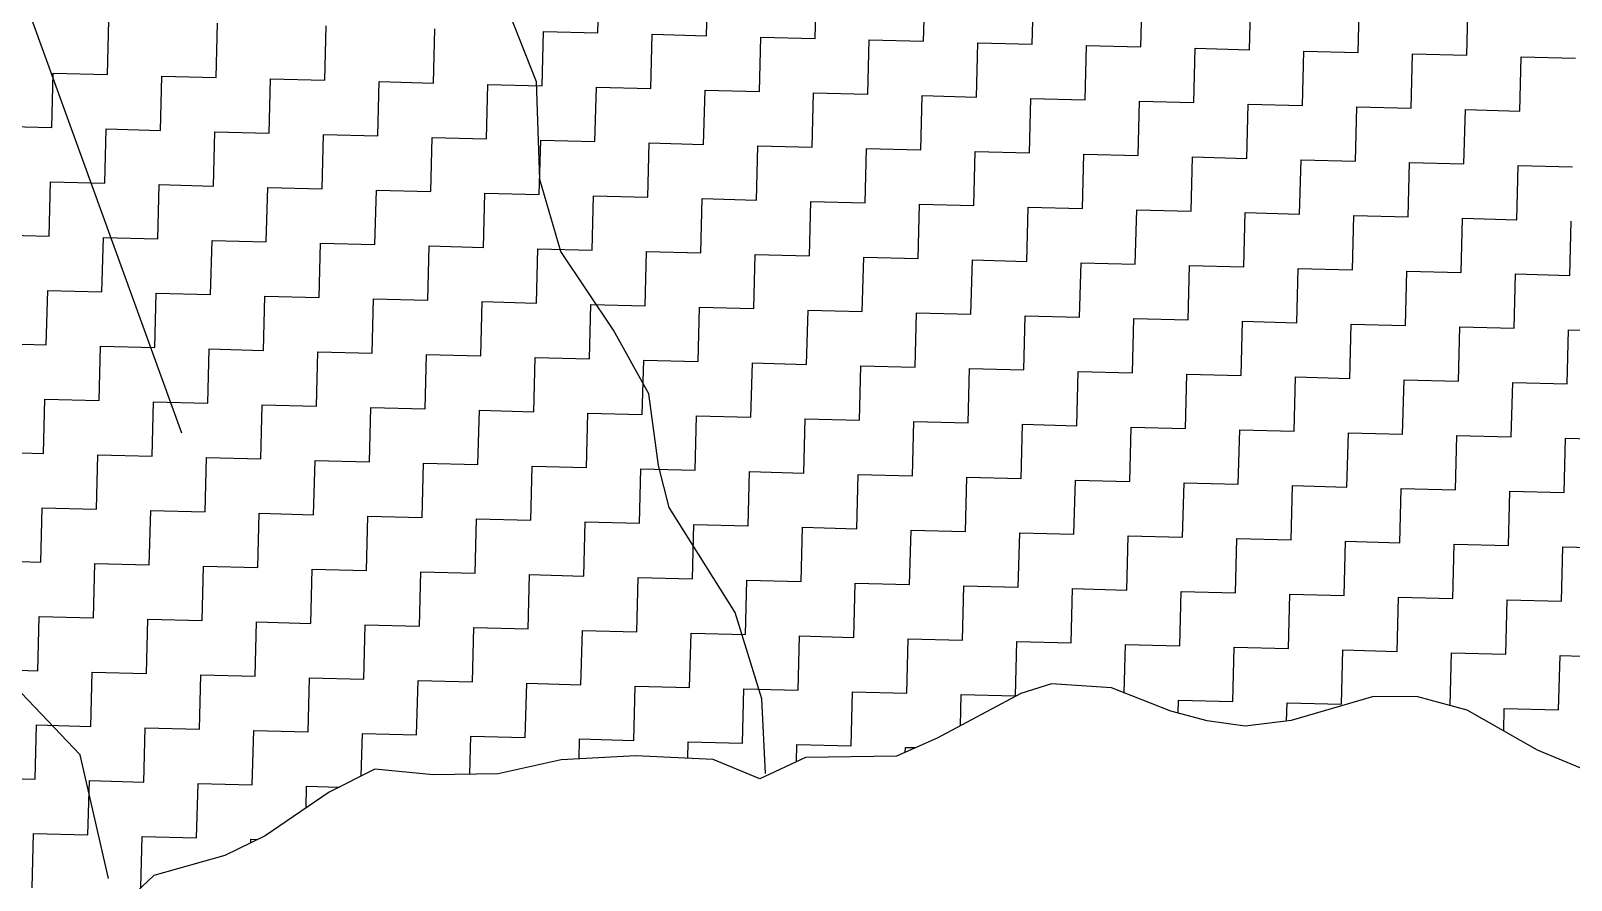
# Model space of a CAD drawing. Header units: metres. Extents: x 295068 to 298038, y 2018465 to 2021372.
# Drawn here: x 295712.2 to 296068.6, y 2019304.1 to 2019500.6 of the extents above; entities that cross this region are included whole.
import ezdxf

# ---------------------------------------------------------------- set-up
doc = ezdxf.new("R2010")
doc.units = ezdxf.units.M
doc.header["$MEASUREMENT"] = 0
doc.layers.add('LINE_WATER', color=4, linetype='Continuous')
doc.layers.add('POLY_HATCH', color=12, linetype='Continuous')

msp = doc.modelspace()

# ---------------------------------------------------------------- linework, layer by layer
msp.add_lwpolyline([(295648.92, 2019678.11), (295747.06, 2019407.59)])
at = {"layer": 'LINE_WATER'}
for p, q in [((295829.21, 2019488.79), (295816.52, 2019520.82)), ((295829.96, 2019466.26), (295829.21, 2019488.79)), ((295834.83, 2019449.59), (295829.96, 2019466.26)), ((295846.96, 2019431.4), (295834.83, 2019449.59)), ((295855.19, 2019416.63), (295846.96, 2019431.4)), ((295857.41, 2019400.02), (295855.19, 2019416.63)), ((295859.88, 2019390.3), (295857.41, 2019400.02)), ((295875.16, 2019366.07), (295859.88, 2019390.3)), ((295881.28, 2019346.06), (295875.16, 2019366.07)), ((295723.61, 2019333.1), (295705.55, 2019352.1)), ((295882.16, 2019328.82), (295881.28, 2019346.06)), ((295730.17, 2019304.46), (295723.61, 2019333.1))]:
    msp.add_line(p, q, dxfattribs=at)
at = {"layer": 'POLY_HATCH', "linetype": 'Continuous'}
for p, q in [((295843.36, 2019500.14), (295843.69, 2019512.71)), ((295868.49, 2019499.5), (295868.82, 2019512.06)), ((295893.63, 2019498.85), (295893.95, 2019511.41)), ((295918.76, 2019498.2), (295919.09, 2019510.77)), ((295943.89, 2019497.55), (295944.22, 2019510.12)), ((295969.03, 2019496.9), (295969.35, 2019509.47)), ((295994.16, 2019496.26), (295994.49, 2019508.82)), ((296019.3, 2019495.61), (296019.62, 2019508.17)), ((296044.43, 2019494.96), (296044.75, 2019507.53)), ((295729.94, 2019490.49), (295730.26, 2019503.06)), ((295755.07, 2019489.85), (295755.39, 2019502.41)), ((295780.2, 2019489.2), (295780.53, 2019501.76)), ((295805.34, 2019488.55), (295805.66, 2019501.12)), ((295830.47, 2019487.9), (295830.79, 2019500.47)), ((295830.79, 2019500.47), (295843.36, 2019500.14)), ((295855.6, 2019487.25), (295855.93, 2019499.82)), ((295855.93, 2019499.82), (295868.49, 2019499.5)), ((295880.74, 2019486.61), (295881.06, 2019499.17)), ((295881.06, 2019499.17), (295893.63, 2019498.85)), ((295905.87, 2019485.96), (295906.19, 2019498.52)), ((295906.19, 2019498.52), (295918.76, 2019498.2)), ((295931, 2019485.31), (295931.33, 2019497.88)), ((295931.33, 2019497.88), (295943.89, 2019497.55)), ((295956.14, 2019484.66), (295956.46, 2019497.23)), ((295956.46, 2019497.23), (295969.03, 2019496.9)), ((295981.27, 2019484.01), (295981.59, 2019496.58)), ((295981.59, 2019496.58), (295994.16, 2019496.26)), ((296006.4, 2019483.36), (296006.73, 2019495.93)), ((296006.73, 2019495.93), (296019.3, 2019495.61)), ((296031.54, 2019482.72), (296031.86, 2019495.28)), ((296031.86, 2019495.28), (296044.43, 2019494.96)), ((296056.67, 2019482.07), (296057, 2019494.63)), ((296057, 2019494.63), (296069.56, 2019494.31)), ((295717.05, 2019478.25), (295717.37, 2019490.82)), ((295717.37, 2019490.82), (295729.94, 2019490.49)), ((295742.18, 2019477.6), (295742.5, 2019490.17)), ((295742.5, 2019490.17), (295755.07, 2019489.85)), ((295767.31, 2019476.96), (295767.64, 2019489.52)), ((295767.64, 2019489.52), (295780.2, 2019489.2)), ((295792.45, 2019476.31), (295792.77, 2019488.87)), ((295792.77, 2019488.87), (295805.34, 2019488.55)), ((295817.58, 2019475.66), (295817.9, 2019488.23)), ((295817.9, 2019488.23), (295830.47, 2019487.9)), ((295842.71, 2019475.01), (295843.04, 2019487.58)), ((295843.04, 2019487.58), (295855.6, 2019487.25)), ((295867.85, 2019474.36), (295868.17, 2019486.93)), ((295868.17, 2019486.93), (295880.74, 2019486.61)), ((295892.98, 2019473.71), (295893.3, 2019486.28)), ((295893.3, 2019486.28), (295905.87, 2019485.96)), ((295918.11, 2019473.07), (295918.44, 2019485.63)), ((295918.44, 2019485.63), (295931, 2019485.31)), ((295943.25, 2019472.42), (295943.57, 2019484.98)), ((295943.57, 2019484.98), (295956.14, 2019484.66)), ((295968.38, 2019471.77), (295968.7, 2019484.34)), ((295968.7, 2019484.34), (295981.27, 2019484.01)), ((295993.51, 2019471.12), (295993.84, 2019483.69)), ((295993.84, 2019483.69), (296006.4, 2019483.36)), ((296018.65, 2019470.47), (296018.97, 2019483.04)), ((296018.97, 2019483.04), (296031.54, 2019482.72)), ((296043.78, 2019469.83), (296044.1, 2019482.39)), ((296044.1, 2019482.39), (296056.67, 2019482.07)), ((295704.48, 2019478.58), (295717.05, 2019478.25)), ((295729.29, 2019465.36), (295729.61, 2019477.93)), ((295729.61, 2019477.93), (295742.18, 2019477.6)), ((295754.42, 2019464.71), (295754.75, 2019477.28)), ((295754.75, 2019477.28), (295767.31, 2019476.96)), ((295779.56, 2019464.06), (295779.88, 2019476.63)), ((295779.88, 2019476.63), (295792.45, 2019476.31)), ((295804.69, 2019463.42), (295805.01, 2019475.98)), ((295805.01, 2019475.98), (295817.58, 2019475.66)), ((295829.82, 2019462.77), (295830.15, 2019475.34)), ((295830.15, 2019475.34), (295842.71, 2019475.01)), ((295854.96, 2019462.12), (295855.28, 2019474.69)), ((295855.28, 2019474.69), (295867.85, 2019474.36)), ((295880.09, 2019461.47), (295880.41, 2019474.04)), ((295880.41, 2019474.04), (295892.98, 2019473.71)), ((295905.22, 2019460.82), (295905.55, 2019473.39)), ((295905.55, 2019473.39), (295918.11, 2019473.07)), ((295930.36, 2019460.18), (295930.68, 2019472.74)), ((295930.68, 2019472.74), (295943.25, 2019472.42)), ((295955.49, 2019459.53), (295955.81, 2019472.09)), ((295955.81, 2019472.09), (295968.38, 2019471.77)), ((295980.62, 2019458.88), (295980.95, 2019471.45)), ((295980.95, 2019471.45), (295993.51, 2019471.12)), ((296005.76, 2019458.23), (296006.08, 2019470.8)), ((296006.08, 2019470.8), (296018.65, 2019470.47)), ((296030.89, 2019457.58), (296031.21, 2019470.15)), ((296031.21, 2019470.15), (296043.78, 2019469.83)), ((296056.02, 2019456.93), (296056.35, 2019469.5)), ((296056.35, 2019469.5), (296068.91, 2019469.18)), ((295716.4, 2019453.12), (295716.72, 2019465.69)), ((295716.72, 2019465.69), (295729.29, 2019465.36)), ((295741.53, 2019452.47), (295741.86, 2019465.04)), ((295741.86, 2019465.04), (295754.42, 2019464.71)), ((295766.66, 2019451.82), (295766.99, 2019464.39)), ((295766.99, 2019464.39), (295779.56, 2019464.06)), ((295791.8, 2019451.17), (295792.12, 2019463.74)), ((295792.12, 2019463.74), (295804.69, 2019463.42)), ((295816.93, 2019450.53), (295817.26, 2019463.09)), ((295817.26, 2019463.09), (295829.82, 2019462.77)), ((295842.06, 2019449.88), (295842.39, 2019462.44)), ((295842.39, 2019462.44), (295854.96, 2019462.12)), ((295867.2, 2019449.23), (295867.52, 2019461.8)), ((295867.52, 2019461.8), (295880.09, 2019461.47)), ((295892.33, 2019448.58), (295892.66, 2019461.15)), ((295892.66, 2019461.15), (295905.22, 2019460.82)), ((295917.47, 2019447.93), (295917.79, 2019460.5)), ((295917.79, 2019460.5), (295930.36, 2019460.18)), ((295942.6, 2019447.28), (295942.92, 2019459.85)), ((295942.92, 2019459.85), (295955.49, 2019459.53)), ((295967.73, 2019446.64), (295968.06, 2019459.2)), ((295968.06, 2019459.2), (295980.62, 2019458.88)), ((295992.87, 2019445.99), (295993.19, 2019458.56)), ((295993.19, 2019458.56), (296005.76, 2019458.23)), ((296018, 2019445.34), (296018.32, 2019457.91)), ((296018.32, 2019457.91), (296030.89, 2019457.58)), ((296043.13, 2019444.69), (296043.46, 2019457.26)), ((296043.46, 2019457.26), (296056.02, 2019456.93)), ((295703.83, 2019453.44), (295716.4, 2019453.12)), ((296068.27, 2019444.04), (296068.59, 2019456.61)), ((295728.64, 2019440.23), (295728.96, 2019452.79)), ((295728.96, 2019452.79), (295741.53, 2019452.47)), ((295753.77, 2019439.58), (295754.1, 2019452.15)), ((295754.1, 2019452.15), (295766.66, 2019451.82)), ((295778.91, 2019438.93), (295779.23, 2019451.5)), ((295779.23, 2019451.5), (295791.8, 2019451.17)), ((295804.04, 2019438.28), (295804.36, 2019450.85)), ((295804.36, 2019450.85), (295816.93, 2019450.53)), ((295829.17, 2019437.63), (295829.5, 2019450.2)), ((295829.5, 2019450.2), (295842.06, 2019449.88)), ((295854.31, 2019436.99), (295854.63, 2019449.55)), ((295854.63, 2019449.55), (295867.2, 2019449.23)), ((295879.44, 2019436.34), (295879.76, 2019448.91)), ((295879.76, 2019448.91), (295892.33, 2019448.58)), ((295904.57, 2019435.69), (295904.9, 2019448.26)), ((295904.9, 2019448.26), (295917.47, 2019447.93)), ((295929.71, 2019435.04), (295930.03, 2019447.61)), ((295930.03, 2019447.61), (295942.6, 2019447.28)), ((295954.84, 2019434.39), (295955.17, 2019446.96)), ((295955.17, 2019446.96), (295967.73, 2019446.64)), ((295979.97, 2019433.75), (295980.3, 2019446.31)), ((295980.3, 2019446.31), (295992.87, 2019445.99)), ((296005.11, 2019433.1), (296005.43, 2019445.66)), ((296005.43, 2019445.66), (296018, 2019445.34)), ((296030.24, 2019432.45), (296030.57, 2019445.02)), ((296030.57, 2019445.02), (296043.13, 2019444.69)), ((296055.37, 2019431.8), (296055.7, 2019444.37)), ((296055.7, 2019444.37), (296068.27, 2019444.04)), ((295715.75, 2019427.99), (295716.07, 2019440.55)), ((295716.07, 2019440.55), (295728.64, 2019440.23)), ((295740.88, 2019427.34), (295741.21, 2019439.9)), ((295741.21, 2019439.9), (295753.77, 2019439.58)), ((295766.02, 2019426.69), (295766.34, 2019439.26)), ((295766.34, 2019439.26), (295778.91, 2019438.93)), ((295791.15, 2019426.04), (295791.47, 2019438.61)), ((295791.47, 2019438.61), (295804.04, 2019438.28)), ((295816.28, 2019425.39), (295816.61, 2019437.96)), ((295816.61, 2019437.96), (295829.17, 2019437.63)), ((295841.42, 2019424.74), (295841.74, 2019437.31)), ((295841.74, 2019437.31), (295854.31, 2019436.99)), ((295866.55, 2019424.1), (295866.87, 2019436.66)), ((295866.87, 2019436.66), (295879.44, 2019436.34)), ((295891.68, 2019423.45), (295892.01, 2019436.01)), ((295892.01, 2019436.01), (295904.57, 2019435.69)), ((295916.82, 2019422.8), (295917.14, 2019435.37)), ((295917.14, 2019435.37), (295929.71, 2019435.04)), ((295941.95, 2019422.15), (295942.27, 2019434.72)), ((295942.27, 2019434.72), (295954.84, 2019434.39)), ((295967.08, 2019421.5), (295967.41, 2019434.07)), ((295967.41, 2019434.07), (295979.97, 2019433.75)), ((295992.22, 2019420.85), (295992.54, 2019433.42)), ((295992.54, 2019433.42), (296005.11, 2019433.1)), ((296017.35, 2019420.21), (296017.67, 2019432.77)), ((296017.67, 2019432.77), (296030.24, 2019432.45)), ((296042.48, 2019419.56), (296042.81, 2019432.13)), ((296042.81, 2019432.13), (296055.37, 2019431.8)), ((296067.62, 2019418.91), (296067.94, 2019431.48)), ((296067.94, 2019431.48), (296080.51, 2019431.15)), ((295703.18, 2019428.31), (295715.75, 2019427.99)), ((295727.99, 2019415.09), (295728.32, 2019427.66)), ((295728.32, 2019427.66), (295740.88, 2019427.34)), ((295753.13, 2019414.45), (295753.45, 2019427.01)), ((295753.45, 2019427.01), (295766.02, 2019426.69)), ((295778.26, 2019413.8), (295778.58, 2019426.36)), ((295778.58, 2019426.36), (295791.15, 2019426.04)), ((295803.39, 2019413.15), (295803.72, 2019425.72)), ((295803.72, 2019425.72), (295816.28, 2019425.39)), ((295828.53, 2019412.5), (295828.85, 2019425.07)), ((295828.85, 2019425.07), (295841.42, 2019424.74)), ((295853.66, 2019411.85), (295853.98, 2019424.42)), ((295853.98, 2019424.42), (295866.55, 2019424.1)), ((295878.79, 2019411.21), (295879.12, 2019423.77)), ((295879.12, 2019423.77), (295891.68, 2019423.45)), ((295903.93, 2019410.56), (295904.25, 2019423.12)), ((295904.25, 2019423.12), (295916.82, 2019422.8)), ((295929.06, 2019409.91), (295929.38, 2019422.48)), ((295929.38, 2019422.48), (295941.95, 2019422.15)), ((295954.19, 2019409.26), (295954.52, 2019421.83)), ((295954.52, 2019421.83), (295967.08, 2019421.5)), ((295979.33, 2019408.61), (295979.65, 2019421.18)), ((295979.65, 2019421.18), (295992.22, 2019420.85)), ((296004.46, 2019407.96), (296004.78, 2019420.53)), ((296004.78, 2019420.53), (296017.35, 2019420.21)), ((296029.59, 2019407.32), (296029.92, 2019419.88)), ((296029.92, 2019419.88), (296042.48, 2019419.56)), ((296054.73, 2019406.67), (296055.05, 2019419.23)), ((296055.05, 2019419.23), (296067.62, 2019418.91)), ((295715.1, 2019402.85), (295715.43, 2019415.42)), ((295715.43, 2019415.42), (295727.99, 2019415.09)), ((295740.23, 2019402.2), (295740.56, 2019414.77)), ((295740.56, 2019414.77), (295753.13, 2019414.45)), ((295765.37, 2019401.56), (295765.69, 2019414.12)), ((295765.69, 2019414.12), (295778.26, 2019413.8)), ((295790.5, 2019400.91), (295790.83, 2019413.47)), ((295790.83, 2019413.47), (295803.39, 2019413.15)), ((295815.63, 2019400.26), (295815.96, 2019412.83)), ((295815.96, 2019412.83), (295828.53, 2019412.5)), ((295840.77, 2019399.61), (295841.09, 2019412.18)), ((295841.09, 2019412.18), (295853.66, 2019411.85)), ((295865.9, 2019398.96), (295866.23, 2019411.53)), ((295866.23, 2019411.53), (295878.79, 2019411.21)), ((295891.04, 2019398.31), (295891.36, 2019410.88)), ((295891.36, 2019410.88), (295903.93, 2019410.56)), ((295916.17, 2019397.67), (295916.49, 2019410.23)), ((295916.49, 2019410.23), (295929.06, 2019409.91)), ((295941.3, 2019397.02), (295941.63, 2019409.58)), ((295941.63, 2019409.58), (295954.19, 2019409.26)), ((295966.44, 2019396.37), (295966.76, 2019408.94)), ((295966.76, 2019408.94), (295979.33, 2019408.61)), ((295991.57, 2019395.72), (295991.89, 2019408.29)), ((295991.89, 2019408.29), (296004.46, 2019407.96)), ((296016.7, 2019395.07), (296017.03, 2019407.64)), ((296017.03, 2019407.64), (296029.59, 2019407.32)), ((296041.84, 2019394.43), (296042.16, 2019406.99)), ((296042.16, 2019406.99), (296054.73, 2019406.67)), ((296066.97, 2019393.78), (296067.29, 2019406.34)), ((296067.29, 2019406.34), (296079.86, 2019406.02)), ((295702.53, 2019403.18), (295715.1, 2019402.85)), ((295727.34, 2019389.96), (295727.67, 2019402.53)), ((295727.67, 2019402.53), (295740.23, 2019402.2)), ((295752.48, 2019389.31), (295752.8, 2019401.88)), ((295752.8, 2019401.88), (295765.37, 2019401.56)), ((295777.61, 2019388.66), (295777.93, 2019401.23)), ((295777.93, 2019401.23), (295790.5, 2019400.91)), ((295802.74, 2019388.02), (295803.07, 2019400.58)), ((295803.07, 2019400.58), (295815.63, 2019400.26)), ((295827.88, 2019387.37), (295828.2, 2019399.93)), ((295828.2, 2019399.93), (295840.77, 2019399.61)), ((295853.01, 2019386.72), (295853.34, 2019399.29)), ((295853.34, 2019399.29), (295865.9, 2019398.96)), ((295878.14, 2019386.07), (295878.47, 2019398.64)), ((295878.47, 2019398.64), (295891.04, 2019398.31)), ((295903.28, 2019385.42), (295903.6, 2019397.99)), ((295903.6, 2019397.99), (295916.17, 2019397.67)), ((295928.41, 2019384.78), (295928.74, 2019397.34)), ((295928.74, 2019397.34), (295941.3, 2019397.02)), ((295953.54, 2019384.13), (295953.87, 2019396.69)), ((295953.87, 2019396.69), (295966.44, 2019396.37)), ((295978.68, 2019383.48), (295979, 2019396.05)), ((295979, 2019396.05), (295991.57, 2019395.72)), ((296003.81, 2019382.83), (296004.14, 2019395.4)), ((296004.14, 2019395.4), (296016.7, 2019395.07)), ((296028.94, 2019382.18), (296029.27, 2019394.75)), ((296029.27, 2019394.75), (296041.84, 2019394.43)), ((296054.08, 2019381.53), (296054.4, 2019394.1)), ((296054.4, 2019394.1), (296066.97, 2019393.78)), ((295714.45, 2019377.72), (295714.78, 2019390.28)), ((295714.78, 2019390.28), (295727.34, 2019389.96)), ((295739.59, 2019377.07), (295739.91, 2019389.64)), ((295739.91, 2019389.64), (295752.48, 2019389.31)), ((295764.72, 2019376.42), (295765.04, 2019388.99)), ((295765.04, 2019388.99), (295777.61, 2019388.66)), ((295789.85, 2019375.77), (295790.18, 2019388.34)), ((295790.18, 2019388.34), (295802.74, 2019388.02)), ((295814.99, 2019375.13), (295815.31, 2019387.69)), ((295815.31, 2019387.69), (295827.88, 2019387.37)), ((295840.12, 2019374.48), (295840.44, 2019387.04)), ((295840.44, 2019387.04), (295853.01, 2019386.72)), ((295865.25, 2019373.83), (295865.58, 2019386.4)), ((295865.58, 2019386.4), (295878.14, 2019386.07)), ((295890.39, 2019373.18), (295890.71, 2019385.75)), ((295890.71, 2019385.75), (295903.28, 2019385.42)), ((295915.52, 2019372.53), (295915.84, 2019385.1)), ((295915.84, 2019385.1), (295928.41, 2019384.78)), ((295940.65, 2019371.88), (295940.98, 2019384.45)), ((295940.98, 2019384.45), (295953.54, 2019384.13)), ((295965.79, 2019371.24), (295966.11, 2019383.8)), ((295966.11, 2019383.8), (295978.68, 2019383.48)), ((295990.92, 2019370.59), (295991.24, 2019383.15)), ((295991.24, 2019383.15), (296003.81, 2019382.83)), ((296016.05, 2019369.94), (296016.38, 2019382.51)), ((296016.38, 2019382.51), (296028.94, 2019382.18)), ((296041.19, 2019369.29), (296041.51, 2019381.86)), ((296041.51, 2019381.86), (296054.08, 2019381.53)), ((296066.32, 2019368.64), (296066.65, 2019381.21)), ((296066.65, 2019381.21), (296079.21, 2019380.89)), ((295701.89, 2019378.04), (295714.45, 2019377.72)), ((295726.7, 2019364.83), (295727.02, 2019377.39)), ((295727.02, 2019377.39), (295739.59, 2019377.07)), ((295751.83, 2019364.18), (295752.15, 2019376.75)), ((295752.15, 2019376.75), (295764.72, 2019376.42)), ((295776.96, 2019363.53), (295777.29, 2019376.1)), ((295777.29, 2019376.1), (295789.85, 2019375.77)), ((295802.1, 2019362.88), (295802.42, 2019375.45)), ((295802.42, 2019375.45), (295814.99, 2019375.13)), ((295827.23, 2019362.23), (295827.55, 2019374.8)), ((295827.55, 2019374.8), (295840.12, 2019374.48)), ((295852.36, 2019361.59), (295852.69, 2019374.15)), ((295852.69, 2019374.15), (295865.25, 2019373.83)), ((295877.5, 2019360.94), (295877.82, 2019373.5)), ((295877.82, 2019373.5), (295890.39, 2019373.18)), ((295902.63, 2019360.29), (295902.95, 2019372.86)), ((295902.95, 2019372.86), (295915.52, 2019372.53)), ((295927.76, 2019359.64), (295928.09, 2019372.21)), ((295928.09, 2019372.21), (295940.65, 2019371.88)), ((295952.9, 2019358.99), (295953.22, 2019371.56)), ((295953.22, 2019371.56), (295965.79, 2019371.24)), ((295978.03, 2019358.35), (295978.35, 2019370.91)), ((295978.35, 2019370.91), (295990.92, 2019370.59)), ((296003.16, 2019357.7), (296003.49, 2019370.26)), ((296003.49, 2019370.26), (296016.05, 2019369.94)), ((296028.3, 2019357.05), (296028.62, 2019369.62)), ((296028.62, 2019369.62), (296041.19, 2019369.29)), ((296053.43, 2019356.4), (296053.75, 2019368.97)), ((296053.75, 2019368.97), (296066.32, 2019368.64)), ((295713.8, 2019352.58), (295714.13, 2019365.15)), ((295714.13, 2019365.15), (295726.7, 2019364.83)), ((295738.94, 2019351.94), (295739.26, 2019364.5)), ((295739.26, 2019364.5), (295751.83, 2019364.18)), ((295764.07, 2019351.29), (295764.4, 2019363.86)), ((295764.4, 2019363.86), (295776.96, 2019363.53)), ((295789.21, 2019350.64), (295789.53, 2019363.21)), ((295789.53, 2019363.21), (295802.1, 2019362.88)), ((295814.34, 2019349.99), (295814.66, 2019362.56)), ((295814.66, 2019362.56), (295827.23, 2019362.23)), ((295839.47, 2019349.34), (295839.8, 2019361.91)), ((295839.8, 2019361.91), (295852.36, 2019361.59)), ((295864.61, 2019348.7), (295864.93, 2019361.26)), ((295864.93, 2019361.26), (295877.5, 2019360.94)), ((295889.74, 2019348.05), (295890.06, 2019360.61)), ((295890.06, 2019360.61), (295902.63, 2019360.29)), ((295914.87, 2019347.4), (295915.2, 2019359.97)), ((295915.2, 2019359.97), (295927.76, 2019359.64)), ((295940.01, 2019346.75), (295940.33, 2019359.32)), ((295940.33, 2019359.32), (295952.9, 2019358.99)), ((295965.17, 2019347.41), (295965.46, 2019358.67)), ((295965.46, 2019358.67), (295978.03, 2019358.35)), ((295990.27, 2019345.45), (295990.6, 2019358.02)), ((295990.6, 2019358.02), (296003.16, 2019357.7)), ((296015.41, 2019344.81), (296015.73, 2019357.37)), ((296015.73, 2019357.37), (296028.3, 2019357.05)), ((296040.55, 2019344.5), (296040.86, 2019356.72)), ((296040.86, 2019356.72), (296053.43, 2019356.4)), ((296065.67, 2019343.51), (296066, 2019356.08)), ((296066, 2019356.08), (296078.56, 2019355.75)), ((295701.24, 2019352.91), (295713.8, 2019352.58)), ((295726.05, 2019339.69), (295726.37, 2019352.26)), ((295726.37, 2019352.26), (295738.94, 2019351.94)), ((295751.18, 2019339.05), (295751.51, 2019351.61)), ((295751.51, 2019351.61), (295764.07, 2019351.29)), ((295776.31, 2019338.4), (295776.64, 2019350.96)), ((295776.64, 2019350.96), (295789.21, 2019350.64)), ((295801.45, 2019337.75), (295801.77, 2019350.32)), ((295801.77, 2019350.32), (295814.34, 2019349.99)), ((295826.58, 2019337.1), (295826.91, 2019349.67)), ((295826.91, 2019349.67), (295839.47, 2019349.34)), ((295851.71, 2019336.45), (295852.04, 2019349.02)), ((295852.04, 2019349.02), (295864.61, 2019348.7)), ((295876.85, 2019335.8), (295877.17, 2019348.37)), ((295877.17, 2019348.37), (295889.74, 2019348.05)), ((295901.98, 2019335.16), (295902.31, 2019347.72)), ((295902.31, 2019347.72), (295914.87, 2019347.4)), ((295927.25, 2019339.84), (295927.44, 2019347.08)), ((295927.44, 2019347.08), (295940.01, 2019346.75)), ((295977.63, 2019342.75), (295977.71, 2019345.78)), ((295977.71, 2019345.78), (295990.27, 2019345.45)), ((296002.73, 2019340.92), (296002.84, 2019345.13)), ((296002.84, 2019345.13), (296015.41, 2019344.81)), ((296052.97, 2019338.59), (296053.11, 2019343.83)), ((296053.11, 2019343.83), (296065.67, 2019343.51)), ((295713.16, 2019327.45), (295713.48, 2019340.02)), ((295713.48, 2019340.02), (295726.05, 2019339.69)), ((295738.29, 2019326.8), (295738.61, 2019339.37)), ((295738.61, 2019339.37), (295751.18, 2019339.05)), ((295763.42, 2019326.16), (295763.75, 2019338.72)), ((295763.75, 2019338.72), (295776.31, 2019338.4)), ((295788.63, 2019328.22), (295788.88, 2019338.07)), ((295788.88, 2019338.07), (295801.45, 2019337.75)), ((295813.79, 2019328.61), (295814.01, 2019337.43)), ((295814.01, 2019337.43), (295826.58, 2019337.1)), ((295839.03, 2019332.18), (295839.15, 2019336.78)), ((295839.15, 2019336.78), (295851.71, 2019336.45)), ((295864.18, 2019332.33), (295864.28, 2019336.13)), ((295864.28, 2019336.13), (295876.85, 2019335.8)), ((295889.31, 2019331.52), (295889.41, 2019335.48)), ((295889.41, 2019335.48), (295901.98, 2019335.16)), ((295914.52, 2019333.68), (295914.55, 2019334.83)), ((295914.55, 2019334.83), (295916.97, 2019334.77)), ((295700.59, 2019327.78), (295713.16, 2019327.45)), ((295725.4, 2019314.56), (295725.72, 2019327.13)), ((295725.72, 2019327.13), (295738.29, 2019326.8)), ((295750.53, 2019313.91), (295750.86, 2019326.48)), ((295750.86, 2019326.48), (295763.42, 2019326.16)), ((295775.86, 2019320.83), (295775.99, 2019325.83)), ((295775.99, 2019325.83), (295783.5, 2019325.64)), ((295712.51, 2019302.32), (295712.83, 2019314.88)), ((295712.83, 2019314.88), (295725.4, 2019314.56)), ((295737.66, 2019302.39), (295737.97, 2019314.24)), ((295737.97, 2019314.24), (295750.53, 2019313.91)), ((295763.08, 2019312.75), (295763.1, 2019313.59)), ((295763.1, 2019313.59), (295764.7, 2019313.55))]:
    msp.add_line(p, q, dxfattribs=at)
at = {"layer": 'POLY_HATCH'}
for p, q in [((295941.24, 2019347.3), (295921.85, 2019336.95)), ((295948.34, 2019349.53), (295941.24, 2019347.3)), ((295962.2, 2019348.57), (295948.34, 2019349.53)), ((295975.95, 2019343.19), (295962.2, 2019348.57)), ((296022.84, 2019346.59), (296003.78, 2019341.05)), ((296033.11, 2019346.53), (296022.84, 2019346.59)), ((296044.5, 2019343.42), (296033.11, 2019346.53)), ((295984.34, 2019340.97), (295975.95, 2019343.19)), ((296060.76, 2019334.16), (296044.5, 2019343.42)), ((295993.17, 2019339.73), (295984.34, 2019340.97)), ((296003.78, 2019341.05), (295993.17, 2019339.73)), ((295921.85, 2019336.95), (295912.48, 2019332.77)), ((295852.18, 2019332.91), (295834.85, 2019331.95)), ((295870.07, 2019332.05), (295852.18, 2019332.91)), ((295891.42, 2019332.5), (295880.82, 2019327.55)), ((295912.48, 2019332.77), (295891.42, 2019332.5)), ((296072.71, 2019329.23), (296060.76, 2019334.16)), ((295791.79, 2019329.82), (295781.18, 2019324.47)), ((295805.24, 2019328.47), (295791.79, 2019329.82)), ((295820.28, 2019328.71), (295805.24, 2019328.47)), ((295834.85, 2019331.95), (295820.28, 2019328.71)), ((295880.82, 2019327.55), (295870.07, 2019332.05)), ((295781.18, 2019324.47), (295766.43, 2019314.39)), ((295766.43, 2019314.39), (295757.06, 2019309.81)), ((295757.06, 2019309.81), (295740.64, 2019305.21)), ((295740.64, 2019305.21), (295733.83, 2019298.75))]:
    msp.add_line(p, q, dxfattribs=at)

doc.saveas('drawing.dxf')
